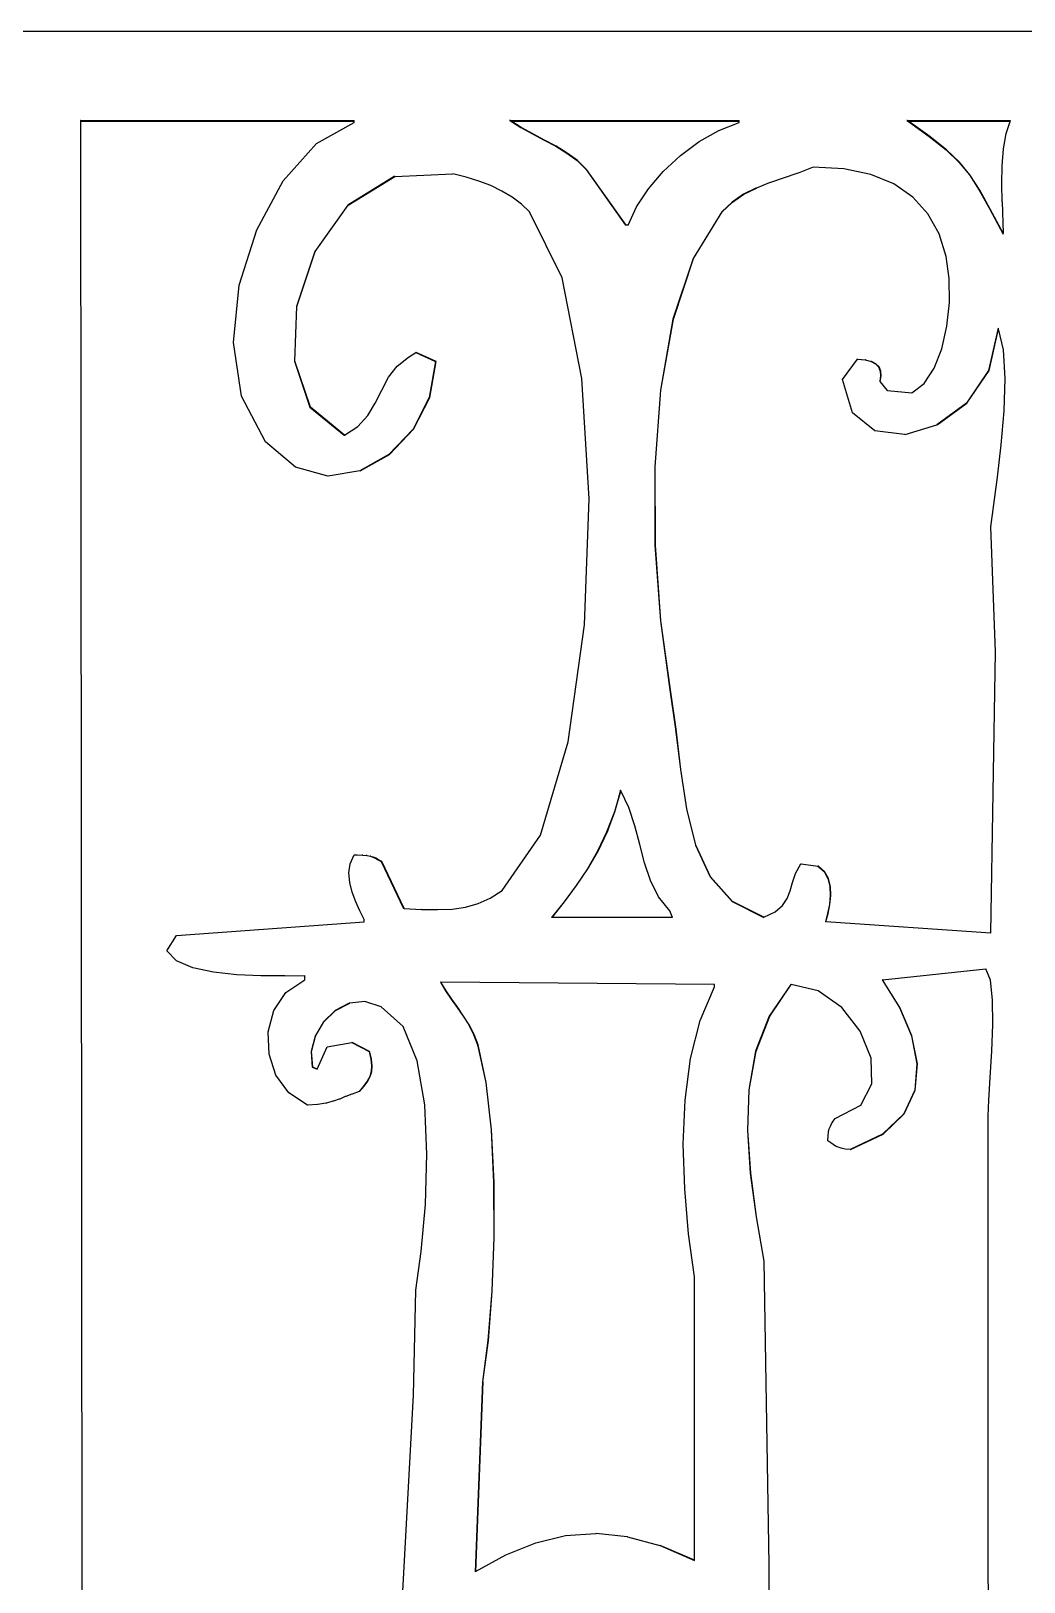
# Model space of a CAD drawing. Header units: inches. Extents: x -343 to 13887, y -13069 to -746.
# Drawn here: x 3064.18 to 3073.79, y -9210.18 to -9195.16 of the extents above; entities that cross this region are included whole.
import ezdxf

# ---------------------------------------------------------------- set-up
doc = ezdxf.new("R2010")
doc.units = ezdxf.units.IN
doc.header["$LTSCALE"] = 17
doc.header["$MEASUREMENT"] = 0
doc.layers.add('OUTLINE', color=1, linetype='Continuous', lineweight=25)

# ---------------------------------------------------------------- blocks, each defined once
blk = doc.blocks.new('kk')
for p, q in [((-1759, -2491.1), (-1656.537, -2491.1)), ((-1686.344, -2491.1), (-1660.129, -2491.1)), ((-1684.893, -2491.965), (-1684.898, -2491.965)), ((-1684.898, -2491.965), (-1684.898, -2491.976)), ((-1684.893, -2491.976), (-1684.898, -2491.976)), ((-1684.898, -2491.976), (-1684.885, -2506.258)), ((-1684.893, -2491.965), (-1682.246, -2491.965)), ((-1684.893, -2491.976), (-1684.893, -2491.965)), ((-1682.246, -2491.976), (-1684.893, -2491.976)), ((-1684.88, -2506.258), (-1684.893, -2491.976)), ((-1682.246, -2491.976), (-1682.246, -2491.965)), ((-1682.246, -2491.986), (-1682.246, -2491.976)), ((-1680.742, -2491.965), (-1680.724, -2491.976)), ((-1680.737, -2491.965), (-1680.742, -2491.965)), ((-1680.72, -2491.976), (-1680.737, -2491.965)), ((-1680.737, -2491.965), (-1678.52, -2491.965)), ((-1680.72, -2491.976), (-1680.724, -2491.976)), ((-1680.724, -2491.976), (-1680.634, -2492.033)), ((-1680.629, -2492.033), (-1680.72, -2491.976)), ((-1678.52, -2491.976), (-1680.72, -2491.976)), ((-1678.52, -2491.976), (-1678.52, -2491.965)), ((-1678.52, -2491.986), (-1678.52, -2491.976)), ((-1676.896, -2491.965), (-1676.88, -2491.976)), ((-1676.891, -2491.965), (-1676.896, -2491.965)), ((-1676.876, -2491.976), (-1676.891, -2491.965)), ((-1676.891, -2491.965), (-1675.892, -2491.965)), ((-1676.876, -2491.976), (-1676.88, -2491.976)), ((-1676.88, -2491.976), (-1676.678, -2492.121)), ((-1675.896, -2491.976), (-1676.876, -2491.976)), ((-1676.673, -2492.121), (-1676.876, -2491.976)), ((-1675.933, -2492.091), (-1675.896, -2491.976)), ((-1675.896, -2491.976), (-1675.892, -2491.965)), ((-1682.612, -2492.189), (-1682.246, -2491.986)), ((-1680.634, -2492.033), (-1680.521, -2492.095)), ((-1680.629, -2492.033), (-1680.634, -2492.033)), ((-1680.517, -2492.095), (-1680.629, -2492.033)), ((-1680.521, -2492.095), (-1680.407, -2492.155)), ((-1680.517, -2492.095), (-1680.521, -2492.095)), ((-1680.403, -2492.155), (-1680.517, -2492.095)), ((-1678.906, -2492.17), (-1678.715, -2492.062)), ((-1678.715, -2492.062), (-1678.52, -2491.986)), ((-1676.678, -2492.121), (-1676.515, -2492.25)), ((-1676.673, -2492.121), (-1676.678, -2492.121)), ((-1676.51, -2492.25), (-1676.673, -2492.121)), ((-1675.958, -2492.241), (-1675.933, -2492.091)), ((-1682.934, -2492.551), (-1682.612, -2492.189)), ((-1680.407, -2492.155), (-1680.295, -2492.216)), ((-1680.403, -2492.155), (-1680.407, -2492.155)), ((-1680.291, -2492.216), (-1680.403, -2492.155)), ((-1680.295, -2492.216), (-1680.188, -2492.282)), ((-1680.291, -2492.216), (-1680.295, -2492.216)), ((-1680.183, -2492.282), (-1680.291, -2492.216)), ((-1680.188, -2492.282), (-1680.089, -2492.355)), ((-1680.183, -2492.282), (-1680.188, -2492.282)), ((-1680.084, -2492.355), (-1680.183, -2492.282)), ((-1679.088, -2492.304), (-1678.906, -2492.17)), ((-1676.515, -2492.25), (-1676.391, -2492.369)), ((-1676.51, -2492.25), (-1676.515, -2492.25)), ((-1676.386, -2492.369), (-1676.51, -2492.25)), ((-1675.971, -2492.406), (-1675.958, -2492.241)), ((-1680.089, -2492.355), (-1680.001, -2492.441)), ((-1680.084, -2492.355), (-1680.089, -2492.355)), ((-1679.996, -2492.441), (-1680.084, -2492.355)), ((-1679.254, -2492.459), (-1679.088, -2492.304)), ((-1677.803, -2492.419), (-1677.946, -2492.476)), ((-1677.504, -2492.433), (-1677.803, -2492.419)), ((-1677.243, -2492.488), (-1677.504, -2492.433)), ((-1676.391, -2492.369), (-1676.289, -2492.493)), ((-1676.386, -2492.369), (-1676.391, -2492.369)), ((-1676.285, -2492.493), (-1676.386, -2492.369)), ((-1675.975, -2492.58), (-1675.971, -2492.406)), ((-1683.19, -2493.024), (-1682.934, -2492.551)), ((-1681.858, -2492.507), (-1682.309, -2492.785)), ((-1682.304, -2492.785), (-1681.854, -2492.507)), ((-1681.854, -2492.507), (-1681.858, -2492.507)), ((-1681.854, -2492.507), (-1681.291, -2492.484)), ((-1681.163, -2492.515), (-1681.291, -2492.484)), ((-1681.041, -2492.552), (-1681.163, -2492.515)), ((-1680.925, -2492.597), (-1681.041, -2492.552)), ((-1680.001, -2492.441), (-1679.619, -2492.981)), ((-1679.996, -2492.441), (-1680.001, -2492.441)), ((-1679.614, -2492.981), (-1679.996, -2492.441)), ((-1679.397, -2492.627), (-1679.254, -2492.459)), ((-1678.228, -2492.571), (-1678.352, -2492.622)), ((-1678.224, -2492.571), (-1678.228, -2492.571)), ((-1677.951, -2492.476), (-1678.224, -2492.571)), ((-1677.946, -2492.476), (-1677.951, -2492.476)), ((-1677.02, -2492.58), (-1677.243, -2492.488)), ((-1676.836, -2492.709), (-1677.02, -2492.58)), ((-1676.289, -2492.493), (-1676.195, -2492.641)), ((-1676.285, -2492.493), (-1676.289, -2492.493)), ((-1676.19, -2492.641), (-1676.285, -2492.493)), ((-1675.973, -2492.753), (-1675.975, -2492.58)), ((-1680.817, -2492.649), (-1680.925, -2492.597)), ((-1680.717, -2492.708), (-1680.817, -2492.649)), ((-1680.628, -2492.776), (-1680.717, -2492.708)), ((-1679.513, -2492.803), (-1679.397, -2492.627)), ((-1678.476, -2492.681), (-1678.587, -2492.756)), ((-1678.582, -2492.756), (-1678.472, -2492.681)), ((-1678.357, -2492.622), (-1678.476, -2492.681)), ((-1678.472, -2492.681), (-1678.476, -2492.681)), ((-1678.472, -2492.681), (-1678.352, -2492.622)), ((-1678.352, -2492.622), (-1678.357, -2492.622)), ((-1676.691, -2492.871), (-1676.836, -2492.709)), ((-1676.195, -2492.641), (-1676.092, -2492.826)), ((-1676.19, -2492.641), (-1676.195, -2492.641)), ((-1676.087, -2492.826), (-1676.19, -2492.641)), ((-1682.309, -2492.785), (-1682.629, -2493.234)), ((-1682.624, -2493.234), (-1682.304, -2492.785)), ((-1682.304, -2492.785), (-1682.309, -2492.785)), ((-1680.55, -2492.851), (-1680.628, -2492.776)), ((-1680.233, -2493.491), (-1680.55, -2492.851)), ((-1679.595, -2492.981), (-1679.513, -2492.803)), ((-1678.687, -2492.851), (-1678.965, -2493.301)), ((-1678.961, -2493.301), (-1678.683, -2492.851)), ((-1678.587, -2492.756), (-1678.687, -2492.851)), ((-1678.683, -2492.851), (-1678.687, -2492.851)), ((-1678.683, -2492.851), (-1678.582, -2492.756)), ((-1678.582, -2492.756), (-1678.587, -2492.756)), ((-1676.583, -2493.063), (-1676.691, -2492.871)), ((-1676.092, -2492.826), (-1675.964, -2493.068)), ((-1676.087, -2492.826), (-1676.092, -2492.826)), ((-1675.964, -2493.058), (-1676.087, -2492.826)), ((-1675.973, -2492.753), (-1675.964, -2493.058)), ((-1683.359, -2493.561), (-1683.19, -2493.024)), ((-1679.614, -2492.981), (-1679.619, -2492.981)), ((-1679.595, -2492.981), (-1679.614, -2492.981)), ((-1676.513, -2493.284), (-1676.583, -2493.063)), ((-1675.964, -2493.068), (-1675.964, -2493.058)), ((-1682.629, -2493.234), (-1682.805, -2493.766)), ((-1682.801, -2493.766), (-1682.624, -2493.234)), ((-1682.624, -2493.234), (-1682.629, -2493.234)), ((-1678.965, -2493.301), (-1679.161, -2493.89)), ((-1679.156, -2493.89), (-1678.961, -2493.301)), ((-1678.961, -2493.301), (-1678.965, -2493.301)), ((-1676.484, -2493.497), (-1676.513, -2493.284)), ((-1683.416, -2494.115), (-1683.359, -2493.561)), ((-1680.041, -2494.464), (-1680.233, -2493.491)), ((-1676.482, -2493.727), (-1676.484, -2493.497)), ((-1682.805, -2493.766), (-1682.825, -2494.297)), ((-1682.821, -2494.297), (-1682.801, -2493.766)), ((-1682.801, -2493.766), (-1682.805, -2493.766)), ((-1676.507, -2493.958), (-1676.482, -2493.727)), ((-1679.161, -2493.89), (-1679.282, -2494.576)), ((-1679.277, -2494.576), (-1679.156, -2493.89)), ((-1679.156, -2493.89), (-1679.161, -2493.89)), ((-1676.557, -2494.176), (-1676.507, -2493.958)), ((-1676.012, -2493.976), (-1676.104, -2494.387)), ((-1676.099, -2494.387), (-1676.009, -2493.985)), ((-1676.009, -2493.985), (-1676.012, -2493.976)), ((-1675.959, -2494.188), (-1676.009, -2493.985)), ((-1683.339, -2494.636), (-1683.416, -2494.115)), ((-1681.721, -2494.257), (-1681.649, -2494.213)), ((-1681.649, -2494.213), (-1681.458, -2494.3)), ((-1681.645, -2494.213), (-1681.649, -2494.213)), ((-1681.454, -2494.3), (-1681.645, -2494.213)), ((-1676.631, -2494.366), (-1676.557, -2494.176)), ((-1675.942, -2494.465), (-1675.959, -2494.188)), ((-1682.825, -2494.297), (-1682.675, -2494.742)), ((-1682.821, -2494.297), (-1682.825, -2494.297)), ((-1682.671, -2494.742), (-1682.821, -2494.297)), ((-1681.913, -2494.453), (-1681.831, -2494.344)), ((-1681.831, -2494.344), (-1681.721, -2494.257)), ((-1681.458, -2494.3), (-1681.519, -2494.647)), ((-1681.514, -2494.647), (-1681.454, -2494.3)), ((-1681.454, -2494.3), (-1681.458, -2494.3)), ((-1677.517, -2494.473), (-1677.373, -2494.278)), ((-1677.369, -2494.278), (-1677.373, -2494.278)), ((-1677.369, -2494.278), (-1677.3, -2494.285)), ((-1677.296, -2494.285), (-1677.3, -2494.285)), ((-1677.296, -2494.285), (-1677.242, -2494.299)), ((-1677.242, -2494.299), (-1677.198, -2494.322)), ((-1677.237, -2494.299), (-1677.242, -2494.299)), ((-1677.194, -2494.322), (-1677.237, -2494.299)), ((-1677.198, -2494.322), (-1677.169, -2494.353)), ((-1677.194, -2494.322), (-1677.198, -2494.322)), ((-1677.164, -2494.353), (-1677.194, -2494.322)), ((-1677.169, -2494.353), (-1677.152, -2494.393)), ((-1677.164, -2494.353), (-1677.169, -2494.353)), ((-1677.148, -2494.393), (-1677.164, -2494.353)), ((-1676.728, -2494.514), (-1676.631, -2494.366)), ((-1681.979, -2494.576), (-1681.913, -2494.453)), ((-1679.97, -2495.631), (-1680.041, -2494.464)), ((-1677.422, -2494.796), (-1677.517, -2494.473)), ((-1677.149, -2494.44), (-1677.158, -2494.495)), ((-1677.158, -2494.495), (-1677.087, -2494.581)), ((-1677.154, -2494.495), (-1677.158, -2494.495)), ((-1677.154, -2494.495), (-1677.144, -2494.44)), ((-1677.082, -2494.581), (-1677.154, -2494.495)), ((-1677.152, -2494.393), (-1677.149, -2494.44)), ((-1677.148, -2494.393), (-1677.152, -2494.393)), ((-1677.144, -2494.44), (-1677.149, -2494.44)), ((-1677.144, -2494.44), (-1677.148, -2494.393)), ((-1676.847, -2494.602), (-1676.728, -2494.514)), ((-1676.104, -2494.387), (-1676.318, -2494.704)), ((-1676.313, -2494.704), (-1676.099, -2494.387)), ((-1676.099, -2494.387), (-1676.104, -2494.387)), ((-1675.952, -2494.779), (-1675.942, -2494.465)), ((-1683.106, -2495.078), (-1683.339, -2494.636)), ((-1682.042, -2494.702), (-1681.979, -2494.576)), ((-1681.519, -2494.647), (-1681.677, -2494.956)), ((-1681.673, -2494.956), (-1681.514, -2494.647)), ((-1681.514, -2494.647), (-1681.519, -2494.647)), ((-1679.282, -2494.576), (-1679.337, -2495.32)), ((-1679.332, -2495.32), (-1679.277, -2494.576)), ((-1679.277, -2494.576), (-1679.282, -2494.576)), ((-1677.082, -2494.581), (-1677.087, -2494.581)), ((-1677.082, -2494.581), (-1676.848, -2494.603)), ((-1676.848, -2494.603), (-1676.847, -2494.602)), ((-1682.675, -2494.742), (-1682.342, -2495.013)), ((-1682.671, -2494.742), (-1682.675, -2494.742)), ((-1682.339, -2495.012), (-1682.671, -2494.742)), ((-1682.211, -2494.93), (-1682.115, -2494.823)), ((-1682.115, -2494.823), (-1682.042, -2494.702)), ((-1677.206, -2494.97), (-1677.422, -2494.796)), ((-1676.318, -2494.704), (-1676.606, -2494.913)), ((-1676.601, -2494.913), (-1676.313, -2494.704)), ((-1676.313, -2494.704), (-1676.318, -2494.704)), ((-1675.981, -2495.106), (-1675.952, -2494.779)), ((-1682.339, -2495.012), (-1682.211, -2494.93)), ((-1681.677, -2494.956), (-1681.91, -2495.201)), ((-1681.905, -2495.201), (-1681.673, -2494.956)), ((-1681.673, -2494.956), (-1681.677, -2494.956)), ((-1676.918, -2495.006), (-1677.206, -2494.97)), ((-1676.913, -2495.006), (-1676.606, -2494.913)), ((-1676.601, -2494.913), (-1676.606, -2494.913)), ((-1682.815, -2495.323), (-1683.106, -2495.078)), ((-1682.342, -2495.013), (-1682.339, -2495.012)), ((-1676.917, -2495.005), (-1676.918, -2495.006)), ((-1676.917, -2495.005), (-1676.913, -2495.006)), ((-1676.018, -2495.419), (-1675.981, -2495.106)), ((-1681.91, -2495.201), (-1682.193, -2495.36)), ((-1682.188, -2495.36), (-1681.905, -2495.201)), ((-1681.905, -2495.201), (-1681.91, -2495.201)), ((-1682.502, -2495.409), (-1682.815, -2495.323)), ((-1682.499, -2495.408), (-1682.502, -2495.409)), ((-1682.499, -2495.408), (-1682.497, -2495.409)), ((-1682.193, -2495.36), (-1682.497, -2495.409)), ((-1682.188, -2495.36), (-1682.193, -2495.36)), ((-1679.337, -2495.32), (-1679.334, -2496.079)), ((-1679.332, -2495.32), (-1679.337, -2495.32)), ((-1679.329, -2496.079), (-1679.332, -2495.32)), ((-1676.083, -2495.9), (-1676.018, -2495.419)), ((-1680.016, -2496.85), (-1679.97, -2495.631)), ((-1676.036, -2497.111), (-1676.083, -2495.9)), ((-1679.334, -2496.079), (-1679.282, -2496.812)), ((-1679.329, -2496.079), (-1679.334, -2496.079)), ((-1679.277, -2496.812), (-1679.329, -2496.079)), ((-1680.175, -2497.982), (-1680.016, -2496.85)), ((-1679.282, -2496.812), (-1679.189, -2497.478)), ((-1679.277, -2496.812), (-1679.282, -2496.812)), ((-1679.184, -2497.478), (-1679.277, -2496.812)), ((-1676.083, -2499.835), (-1676.036, -2497.111)), ((-1679.189, -2497.478), (-1679.134, -2497.86)), ((-1679.184, -2497.478), (-1679.189, -2497.478)), ((-1679.129, -2497.86), (-1679.184, -2497.478)), ((-1680.442, -2498.886), (-1680.175, -2497.982)), ((-1679.134, -2497.86), (-1679.088, -2498.251)), ((-1679.129, -2497.86), (-1679.134, -2497.86)), ((-1679.083, -2498.251), (-1679.129, -2497.86)), ((-1679.088, -2498.251), (-1679.03, -2498.631)), ((-1679.083, -2498.251), (-1679.088, -2498.251)), ((-1679.026, -2498.631), (-1679.083, -2498.251)), ((-1679.695, -2498.549), (-1679.727, -2498.662)), ((-1679.722, -2498.662), (-1679.664, -2498.457)), ((-1679.667, -2498.451), (-1679.695, -2498.549)), ((-1679.664, -2498.457), (-1679.695, -2498.549)), ((-1679.664, -2498.457), (-1679.667, -2498.451)), ((-1679.587, -2498.619), (-1679.664, -2498.457)), ((-1679.797, -2498.858), (-1679.722, -2498.662)), ((-1679.727, -2498.662), (-1679.767, -2498.767)), ((-1679.722, -2498.662), (-1679.727, -2498.662)), ((-1679.53, -2498.796), (-1679.587, -2498.619)), ((-1679.03, -2498.631), (-1678.941, -2498.984)), ((-1679.026, -2498.631), (-1679.03, -2498.631)), ((-1678.937, -2498.984), (-1679.026, -2498.631)), ((-1680.813, -2499.424), (-1680.442, -2498.886)), ((-1679.802, -2498.858), (-1679.89, -2499.041)), ((-1679.885, -2499.041), (-1679.797, -2498.858)), ((-1679.767, -2498.767), (-1679.802, -2498.858)), ((-1679.797, -2498.858), (-1679.802, -2498.858)), ((-1679.767, -2498.767), (-1679.797, -2498.858)), ((-1679.482, -2498.978), (-1679.53, -2498.796)), ((-1679.89, -2499.041), (-1679.989, -2499.212)), ((-1679.984, -2499.212), (-1679.885, -2499.041)), ((-1679.885, -2499.041), (-1679.89, -2499.041)), ((-1679.435, -2499.156), (-1679.482, -2498.978)), ((-1678.941, -2498.984), (-1678.8, -2499.289)), ((-1678.937, -2498.984), (-1678.941, -2498.984)), ((-1678.796, -2499.289), (-1678.937, -2498.984)), ((-1682.299, -2499.253), (-1682.286, -2499.163)), ((-1682.286, -2499.163), (-1682.246, -2499.078)), ((-1682.246, -2499.078), (-1682.218, -2499.078)), ((-1682.218, -2499.078), (-1682.168, -2499.08)), ((-1682.164, -2499.08), (-1682.168, -2499.08)), ((-1682.164, -2499.08), (-1682.126, -2499.084)), ((-1682.122, -2499.084), (-1682.126, -2499.084)), ((-1682.122, -2499.084), (-1682.093, -2499.091)), ((-1682.089, -2499.091), (-1682.093, -2499.091)), ((-1682.089, -2499.091), (-1682.066, -2499.1)), ((-1682.066, -2499.1), (-1682.04, -2499.111)), ((-1682.061, -2499.1), (-1682.066, -2499.1)), ((-1682.036, -2499.111), (-1682.061, -2499.1)), ((-1682.04, -2499.111), (-1682.014, -2499.126)), ((-1682.036, -2499.111), (-1682.04, -2499.111)), ((-1682.01, -2499.126), (-1682.036, -2499.111)), ((-1682.014, -2499.126), (-1681.984, -2499.143)), ((-1682.01, -2499.126), (-1682.014, -2499.126)), ((-1681.979, -2499.143), (-1682.01, -2499.126)), ((-1681.984, -2499.143), (-1681.769, -2499.597)), ((-1681.979, -2499.143), (-1681.984, -2499.143)), ((-1681.764, -2499.597), (-1681.979, -2499.143)), ((-1679.378, -2499.327), (-1679.435, -2499.156)), ((-1677.972, -2499.257), (-1677.923, -2499.165)), ((-1677.918, -2499.165), (-1677.923, -2499.165)), ((-1677.918, -2499.165), (-1677.756, -2499.186)), ((-1677.756, -2499.186), (-1677.696, -2499.238)), ((-1677.751, -2499.186), (-1677.756, -2499.186)), ((-1677.692, -2499.238), (-1677.751, -2499.186)), ((-1682.29, -2499.345), (-1682.299, -2499.253)), ((-1679.989, -2499.212), (-1680.097, -2499.375)), ((-1680.093, -2499.375), (-1679.984, -2499.212)), ((-1679.984, -2499.212), (-1679.989, -2499.212)), ((-1679.299, -2499.483), (-1679.378, -2499.327)), ((-1678.8, -2499.289), (-1678.587, -2499.529)), ((-1678.796, -2499.289), (-1678.8, -2499.289)), ((-1678.582, -2499.529), (-1678.796, -2499.289)), ((-1678.003, -2499.344), (-1677.972, -2499.257)), ((-1677.696, -2499.238), (-1677.659, -2499.305)), ((-1677.692, -2499.238), (-1677.696, -2499.238)), ((-1677.654, -2499.305), (-1677.692, -2499.238)), ((-1677.659, -2499.305), (-1677.64, -2499.384)), ((-1677.654, -2499.305), (-1677.659, -2499.305)), ((-1677.636, -2499.384), (-1677.654, -2499.305)), ((-1682.266, -2499.439), (-1682.29, -2499.345)), ((-1682.231, -2499.531), (-1682.266, -2499.439)), ((-1680.93, -2499.498), (-1680.813, -2499.424)), ((-1680.097, -2499.375), (-1680.213, -2499.531)), ((-1680.209, -2499.531), (-1680.093, -2499.375)), ((-1680.093, -2499.375), (-1680.097, -2499.375)), ((-1679.189, -2499.619), (-1679.299, -2499.483)), ((-1678.054, -2499.499), (-1678.026, -2499.425)), ((-1678.026, -2499.425), (-1678.003, -2499.344)), ((-1677.637, -2499.47), (-1677.645, -2499.559)), ((-1677.64, -2499.384), (-1677.637, -2499.47)), ((-1677.636, -2499.384), (-1677.64, -2499.384)), ((-1677.64, -2499.559), (-1677.632, -2499.47)), ((-1677.632, -2499.47), (-1677.637, -2499.47)), ((-1677.632, -2499.47), (-1677.636, -2499.384)), ((-1682.191, -2499.62), (-1682.231, -2499.531)), ((-1682.151, -2499.705), (-1682.191, -2499.62)), ((-1681.764, -2499.597), (-1681.769, -2499.597)), ((-1681.764, -2499.597), (-1681.594, -2499.605)), ((-1681.59, -2499.605), (-1681.594, -2499.605)), ((-1681.59, -2499.605), (-1681.439, -2499.608)), ((-1681.439, -2499.608), (-1681.298, -2499.602)), ((-1681.298, -2499.602), (-1681.169, -2499.584)), ((-1681.169, -2499.584), (-1681.047, -2499.55)), ((-1681.047, -2499.55), (-1680.93, -2499.498)), ((-1680.213, -2499.531), (-1680.335, -2499.684)), ((-1680.331, -2499.684), (-1680.209, -2499.531)), ((-1680.209, -2499.531), (-1680.213, -2499.531)), ((-1679.165, -2499.684), (-1679.189, -2499.619)), ((-1678.587, -2499.529), (-1678.281, -2499.684)), ((-1678.582, -2499.529), (-1678.587, -2499.529)), ((-1678.279, -2499.682), (-1678.582, -2499.529)), ((-1678.279, -2499.682), (-1678.17, -2499.629)), ((-1678.17, -2499.629), (-1678.099, -2499.567)), ((-1678.099, -2499.567), (-1678.054, -2499.499)), ((-1677.645, -2499.559), (-1677.662, -2499.646)), ((-1677.657, -2499.646), (-1677.64, -2499.559)), ((-1677.64, -2499.559), (-1677.645, -2499.559)), ((-1683.966, -2499.857), (-1682.151, -2499.727)), ((-1682.151, -2499.727), (-1682.151, -2499.705)), ((-1680.331, -2499.684), (-1680.335, -2499.684)), ((-1679.165, -2499.684), (-1680.331, -2499.684)), ((-1678.281, -2499.684), (-1678.279, -2499.682)), ((-1677.662, -2499.646), (-1677.684, -2499.727)), ((-1677.679, -2499.727), (-1677.684, -2499.727)), ((-1677.679, -2499.727), (-1677.657, -2499.646)), ((-1676.083, -2499.835), (-1677.679, -2499.727)), ((-1677.657, -2499.646), (-1677.662, -2499.646)), ((-1684.062, -2500.008), (-1683.966, -2499.857)), ((-1683.966, -2500.103), (-1684.062, -2500.008)), ((-1683.809, -2500.171), (-1683.966, -2500.103)), ((-1683.609, -2500.214), (-1683.809, -2500.171)), ((-1683.383, -2500.239), (-1683.609, -2500.214)), ((-1683.149, -2500.25), (-1683.383, -2500.239)), ((-1677.13, -2500.289), (-1676.131, -2500.181)), ((-1676.086, -2500.292), (-1676.131, -2500.181)), ((-1682.923, -2500.25), (-1683.149, -2500.25)), ((-1682.919, -2500.25), (-1682.923, -2500.25)), ((-1682.919, -2500.25), (-1682.724, -2500.246)), ((-1682.908, -2500.411), (-1682.724, -2500.289)), ((-1682.724, -2500.289), (-1682.724, -2500.246)), ((-1681.41, -2500.311), (-1681.361, -2500.394)), ((-1681.406, -2500.311), (-1681.41, -2500.311)), ((-1681.357, -2500.394), (-1681.406, -2500.311)), ((-1678.759, -2500.332), (-1681.406, -2500.311)), ((-1681.361, -2500.394), (-1681.306, -2500.475)), ((-1681.357, -2500.394), (-1681.361, -2500.394)), ((-1681.302, -2500.475), (-1681.357, -2500.394)), ((-1678.897, -2500.68), (-1678.759, -2500.354)), ((-1678.759, -2500.354), (-1678.759, -2500.332)), ((-1678.018, -2500.332), (-1678.228, -2500.638)), ((-1678.223, -2500.638), (-1678.014, -2500.333)), ((-1678.014, -2500.333), (-1678.018, -2500.332)), ((-1677.755, -2500.394), (-1678.014, -2500.333)), ((-1677.524, -2500.557), (-1677.755, -2500.394)), ((-1677.13, -2500.289), (-1677.134, -2500.289)), ((-1677.134, -2500.289), (-1676.967, -2500.557)), ((-1676.962, -2500.557), (-1677.13, -2500.289)), ((-1676.066, -2500.481), (-1676.086, -2500.292)), ((-1683.026, -2500.586), (-1682.908, -2500.411)), ((-1682.294, -2500.515), (-1682.431, -2500.585)), ((-1682.427, -2500.585), (-1682.29, -2500.515)), ((-1682.29, -2500.515), (-1682.294, -2500.515)), ((-1682.142, -2500.498), (-1682.29, -2500.515)), ((-1681.984, -2500.548), (-1682.142, -2500.498)), ((-1681.306, -2500.475), (-1681.249, -2500.556)), ((-1681.302, -2500.475), (-1681.306, -2500.475)), ((-1681.244, -2500.556), (-1681.302, -2500.475)), ((-1676.064, -2500.719), (-1676.066, -2500.481)), ((-1683.08, -2500.792), (-1683.026, -2500.586)), ((-1682.544, -2500.695), (-1682.625, -2500.832)), ((-1682.62, -2500.832), (-1682.54, -2500.695)), ((-1682.431, -2500.585), (-1682.544, -2500.695)), ((-1682.54, -2500.695), (-1682.544, -2500.695)), ((-1682.54, -2500.695), (-1682.427, -2500.585)), ((-1682.427, -2500.585), (-1682.431, -2500.585)), ((-1681.773, -2500.741), (-1681.984, -2500.548)), ((-1681.249, -2500.556), (-1681.191, -2500.639)), ((-1681.244, -2500.556), (-1681.249, -2500.556)), ((-1681.187, -2500.639), (-1681.244, -2500.556)), ((-1681.191, -2500.639), (-1681.137, -2500.725)), ((-1681.187, -2500.639), (-1681.191, -2500.639)), ((-1681.133, -2500.725), (-1681.187, -2500.639)), ((-1678.99, -2501.051), (-1678.897, -2500.68)), ((-1678.228, -2500.638), (-1678.36, -2500.98)), ((-1678.355, -2500.98), (-1678.223, -2500.638)), ((-1678.223, -2500.638), (-1678.228, -2500.638)), ((-1677.346, -2500.786), (-1677.524, -2500.557)), ((-1676.962, -2500.557), (-1676.967, -2500.557)), ((-1676.967, -2500.557), (-1676.851, -2500.831)), ((-1676.846, -2500.831), (-1676.962, -2500.557)), ((-1683.071, -2501.008), (-1683.08, -2500.792)), ((-1682.625, -2500.832), (-1682.664, -2500.982)), ((-1682.659, -2500.982), (-1682.62, -2500.832)), ((-1682.62, -2500.832), (-1682.625, -2500.832)), ((-1681.637, -2501.072), (-1681.773, -2500.741)), ((-1681.137, -2500.725), (-1681.09, -2500.817)), ((-1681.133, -2500.725), (-1681.137, -2500.725)), ((-1681.085, -2500.817), (-1681.133, -2500.725)), ((-1681.09, -2500.817), (-1681.052, -2500.916)), ((-1681.085, -2500.817), (-1681.09, -2500.817)), ((-1681.047, -2500.916), (-1681.085, -2500.817)), ((-1677.242, -2501.045), (-1677.346, -2500.786)), ((-1676.846, -2500.831), (-1676.851, -2500.831)), ((-1676.851, -2500.831), (-1676.797, -2501.1)), ((-1676.793, -2501.1), (-1676.846, -2500.831)), ((-1676.073, -2500.98), (-1676.064, -2500.719)), ((-1682.664, -2500.982), (-1682.653, -2501.132)), ((-1682.659, -2500.982), (-1682.664, -2500.982)), ((-1682.648, -2501.132), (-1682.659, -2500.982)), ((-1682.604, -2501.152), (-1682.509, -2500.938)), ((-1682.509, -2500.938), (-1682.27, -2500.894)), ((-1682.27, -2500.894), (-1682.269, -2500.895)), ((-1682.266, -2500.894), (-1682.269, -2500.895)), ((-1682.269, -2500.895), (-1682.103, -2500.981)), ((-1682.099, -2500.981), (-1682.266, -2500.894)), ((-1682.103, -2500.981), (-1682.085, -2501.057)), ((-1682.099, -2500.981), (-1682.103, -2500.981)), ((-1682.08, -2501.057), (-1682.099, -2500.981)), ((-1681.052, -2500.916), (-1680.972, -2501.283)), ((-1681.047, -2500.916), (-1681.052, -2500.916)), ((-1680.967, -2501.283), (-1681.047, -2500.916)), ((-1678.36, -2500.98), (-1678.426, -2501.352)), ((-1678.422, -2501.352), (-1678.355, -2500.98)), ((-1678.355, -2500.98), (-1678.36, -2500.98)), ((-1676.088, -2501.233), (-1676.073, -2500.98)), ((-1683.004, -2501.212), (-1683.071, -2501.008)), ((-1682.653, -2501.132), (-1682.605, -2501.154)), ((-1682.648, -2501.132), (-1682.653, -2501.132)), ((-1682.604, -2501.152), (-1682.648, -2501.132)), ((-1682.085, -2501.057), (-1682.078, -2501.121)), ((-1682.08, -2501.057), (-1682.085, -2501.057)), ((-1682.078, -2501.121), (-1682.082, -2501.175)), ((-1682.073, -2501.121), (-1682.08, -2501.057)), ((-1682.073, -2501.121), (-1682.078, -2501.121)), ((-1682.077, -2501.175), (-1682.073, -2501.121)), ((-1681.564, -2501.498), (-1681.637, -2501.072)), ((-1679.042, -2501.454), (-1678.99, -2501.051)), ((-1677.233, -2501.295), (-1677.242, -2501.045)), ((-1676.797, -2501.1), (-1676.818, -2501.356)), ((-1676.813, -2501.356), (-1676.793, -2501.1)), ((-1676.793, -2501.1), (-1676.797, -2501.1)), ((-1682.879, -2501.383), (-1683.004, -2501.212)), ((-1682.605, -2501.154), (-1682.604, -2501.152)), ((-1682.12, -2501.269), (-1682.155, -2501.317)), ((-1682.15, -2501.317), (-1682.116, -2501.269)), ((-1682.096, -2501.223), (-1682.12, -2501.269)), ((-1682.116, -2501.269), (-1682.12, -2501.269)), ((-1682.116, -2501.269), (-1682.091, -2501.223)), ((-1682.082, -2501.175), (-1682.096, -2501.223)), ((-1682.091, -2501.223), (-1682.096, -2501.223)), ((-1682.091, -2501.223), (-1682.077, -2501.175)), ((-1682.077, -2501.175), (-1682.082, -2501.175)), ((-1680.972, -2501.283), (-1680.921, -2501.739)), ((-1680.967, -2501.283), (-1680.972, -2501.283)), ((-1680.916, -2501.739), (-1680.967, -2501.283)), ((-1677.342, -2501.503), (-1677.233, -2501.295)), ((-1676.101, -2501.452), (-1676.088, -2501.233)), ((-1682.7, -2501.5), (-1682.879, -2501.383)), ((-1682.392, -2501.443), (-1682.448, -2501.464)), ((-1682.387, -2501.443), (-1682.392, -2501.443)), ((-1682.333, -2501.419), (-1682.387, -2501.443)), ((-1682.328, -2501.419), (-1682.333, -2501.419)), ((-1682.27, -2501.394), (-1682.328, -2501.419)), ((-1682.266, -2501.394), (-1682.27, -2501.394)), ((-1682.199, -2501.37), (-1682.266, -2501.394)), ((-1682.155, -2501.317), (-1682.199, -2501.37)), ((-1682.194, -2501.37), (-1682.199, -2501.37)), ((-1682.194, -2501.37), (-1682.15, -2501.317)), ((-1682.15, -2501.317), (-1682.155, -2501.317)), ((-1678.426, -2501.352), (-1678.439, -2501.747)), ((-1678.435, -2501.747), (-1678.422, -2501.352)), ((-1678.422, -2501.352), (-1678.426, -2501.352)), ((-1676.818, -2501.356), (-1676.925, -2501.586)), ((-1676.921, -2501.586), (-1676.813, -2501.356)), ((-1676.813, -2501.356), (-1676.818, -2501.356)), ((-1682.696, -2501.5), (-1682.7, -2501.5)), ((-1682.601, -2501.494), (-1682.696, -2501.5)), ((-1682.597, -2501.494), (-1682.601, -2501.494)), ((-1682.521, -2501.481), (-1682.597, -2501.494)), ((-1682.516, -2501.481), (-1682.521, -2501.481)), ((-1682.452, -2501.464), (-1682.516, -2501.481)), ((-1682.448, -2501.464), (-1682.452, -2501.464)), ((-1681.542, -2501.976), (-1681.564, -2501.498)), ((-1679.06, -2501.879), (-1679.042, -2501.454)), ((-1677.588, -2501.629), (-1677.342, -2501.503)), ((-1676.925, -2501.586), (-1677.13, -2501.782)), ((-1677.126, -2501.782), (-1676.921, -2501.586)), ((-1676.921, -2501.586), (-1676.925, -2501.586)), ((-1676.107, -2501.608), (-1676.101, -2501.452)), ((-1680.921, -2501.739), (-1680.896, -2502.249)), ((-1680.916, -2501.739), (-1680.921, -2501.739)), ((-1680.891, -2502.249), (-1680.916, -2501.739)), ((-1677.653, -2501.759), (-1677.646, -2501.729)), ((-1677.646, -2501.729), (-1677.636, -2501.704)), ((-1677.636, -2501.704), (-1677.624, -2501.681)), ((-1677.624, -2501.681), (-1677.608, -2501.657)), ((-1677.608, -2501.657), (-1677.588, -2501.629)), ((-1676.107, -2505.824), (-1676.107, -2501.608)), ((-1679.046, -2502.313), (-1679.06, -2501.879)), ((-1678.435, -2501.747), (-1678.439, -2501.747)), ((-1678.439, -2501.747), (-1678.411, -2502.159)), ((-1678.407, -2502.159), (-1678.435, -2501.747)), ((-1677.66, -2501.846), (-1677.658, -2501.797)), ((-1677.632, -2501.866), (-1677.66, -2501.846)), ((-1677.658, -2501.797), (-1677.653, -2501.759)), ((-1677.608, -2501.883), (-1677.632, -2501.866)), ((-1677.585, -2501.897), (-1677.608, -2501.883)), ((-1677.13, -2501.782), (-1677.444, -2501.932)), ((-1677.44, -2501.932), (-1677.126, -2501.782)), ((-1677.126, -2501.782), (-1677.13, -2501.782)), ((-1681.556, -2502.463), (-1681.542, -2501.976)), ((-1677.559, -2501.908), (-1677.585, -2501.897)), ((-1677.53, -2501.918), (-1677.559, -2501.908)), ((-1677.492, -2501.926), (-1677.53, -2501.918)), ((-1677.445, -2501.932), (-1677.492, -2501.926)), ((-1677.44, -2501.932), (-1677.445, -2501.932)), ((-1677.444, -2501.932), (-1677.445, -2501.932)), ((-1677.444, -2501.932), (-1677.44, -2501.932)), ((-1678.407, -2502.159), (-1678.411, -2502.159)), ((-1678.411, -2502.159), (-1678.355, -2502.584)), ((-1678.35, -2502.584), (-1678.407, -2502.159)), ((-1680.896, -2502.249), (-1680.895, -2502.782)), ((-1680.891, -2502.249), (-1680.896, -2502.249)), ((-1680.89, -2502.782), (-1680.891, -2502.249)), ((-1679.008, -2502.746), (-1679.046, -2502.313)), ((-1681.597, -2502.917), (-1681.556, -2502.463)), ((-1678.355, -2502.584), (-1678.281, -2503.013)), ((-1678.35, -2502.584), (-1678.355, -2502.584)), ((-1678.276, -2503.013), (-1678.35, -2502.584)), ((-1680.895, -2502.782), (-1680.914, -2503.304)), ((-1680.909, -2503.304), (-1680.89, -2502.782)), ((-1680.89, -2502.782), (-1680.895, -2502.782)), ((-1678.95, -2503.165), (-1679.008, -2502.746)), ((-1681.649, -2503.294), (-1681.597, -2502.917)), ((-1678.281, -2503.013), (-1678.233, -2505.954)), ((-1678.276, -2503.013), (-1678.281, -2503.013)), ((-1678.229, -2505.954), (-1678.276, -2503.013)), ((-1678.95, -2505.909), (-1678.95, -2503.165)), ((-1681.673, -2504.311), (-1681.649, -2503.294)), ((-1680.914, -2503.304), (-1680.952, -2503.781)), ((-1680.947, -2503.781), (-1680.909, -2503.304)), ((-1680.909, -2503.304), (-1680.914, -2503.304)), ((-1680.952, -2503.781), (-1681.004, -2504.181)), ((-1681, -2504.181), (-1680.947, -2503.781)), ((-1680.947, -2503.781), (-1680.952, -2503.781)), ((-1681.004, -2504.181), (-1681.076, -2506.019)), ((-1681, -2504.181), (-1681.071, -2506.016)), ((-1681, -2504.181), (-1681.004, -2504.181)), ((-1681.84, -2507.402), (-1681.673, -2504.311)), ((-1680.199, -2505.67), (-1679.906, -2505.649)), ((-1679.906, -2505.649), (-1679.904, -2505.65)), ((-1679.902, -2505.649), (-1679.904, -2505.65)), ((-1679.604, -2505.681), (-1679.902, -2505.649)), ((-1680.778, -2505.857), (-1680.488, -2505.74)), ((-1680.488, -2505.74), (-1680.199, -2505.67)), ((-1679.599, -2505.681), (-1679.604, -2505.681)), ((-1679.599, -2505.681), (-1679.287, -2505.767)), ((-1679.283, -2505.767), (-1679.287, -2505.767)), ((-1678.95, -2505.909), (-1679.283, -2505.767)), ((-1679.283, -2505.767), (-1678.95, -2505.91)), ((-1681.071, -2506.016), (-1680.778, -2505.857)), ((-1678.95, -2505.91), (-1678.95, -2505.909)), ((-1676.083, -2513.435), (-1676.107, -2505.824)), ((-1681.076, -2506.019), (-1681.071, -2506.016)), ((-1678.229, -2505.954), (-1678.233, -2505.954)), ((-1678.233, -2505.954), (-1678.233, -2506.258)), ((-1678.229, -2506.258), (-1678.229, -2505.954))]:
    blk.add_line(p, q)

msp = doc.modelspace()

# ---------------------------------------------------------------- block references
at = {"layer": 'OUTLINE'}
msp.add_blockref('kk', (4749.555, -6704.063), dxfattribs=at)

doc.saveas('drawing.dxf')
